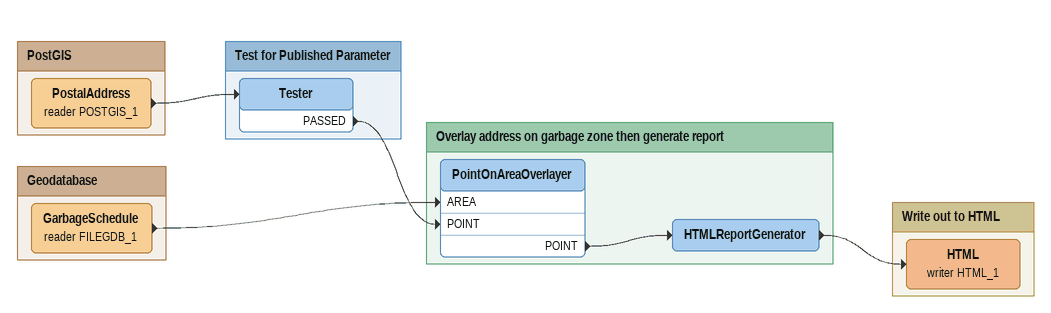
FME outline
Bookmark: PostGIS
PostalAddress (reader POSTGIS_1)
    -> Tester

Bookmark: Test for Published Parameter
Tester
    PASSED -> PointOnAreaOverlayer [POINT]

Bookmark: Geodatabase
GarbageSchedule (reader FILEGDB_1)
    -> PointOnAreaOverlayer [AREA]

Bookmark: Overlay address on garbage zone then generate report
PointOnAreaOverlayer
    POINT -> HTMLReportGenerator
HTMLReportGenerator
    -> HTML (writer HTML_1)

Bookmark: Write out to HTML
HTML (writer HTML_1)
